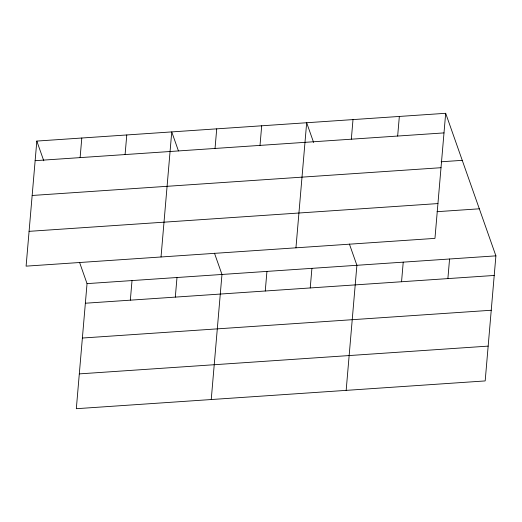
<?xml version="1.0" encoding="UTF-8"?>
<svg xmlns="http://www.w3.org/2000/svg" width="522" height="522" viewBox="0 0 522 522"><rect width="100%" height="100%" fill="white"/><g stroke="black" fill="none" stroke-linecap="round" stroke-linejoin="round"><path stroke-width="0.78" d="M36.821 141.07L26.1 266.148L434.957 238.378L445.677 113.3L36.821 141.07L43.77 160.796M80.114 157.618L81.797 138.017M79.559 262.377L87.043 283.622L76.323 408.7L485.179 380.929L495.9 255.852L445.677 113.3M125.091 154.558L126.774 134.963M130.337 300.163L132.02 280.568M161.024 256.987L171.745 131.909L178.426 150.878M175.314 297.109L176.991 277.515M215.038 148.45L216.721 128.856M211.24 399.532L221.967 274.455L214.483 253.216M260.015 145.397L261.692 125.795M265.261 291.002L266.938 271.401M295.948 247.82L306.668 122.742L313.618 142.473M310.238 287.948L311.915 268.347M351.326 139.191L353.002 119.597M346.164 390.371L356.891 265.293L349.407 244.048M397.66 136.046L399.343 116.452M401.548 281.743L403.225 262.148M447.883 278.598L449.566 258.997M35.144 160.672L444 132.901M441.116 161.781L462.251 160.345M32.162 195.476L441.012 167.706M29.082 231.344L437.938 203.573M437.058 211.684L479.327 208.807M87.043 283.622L495.9 255.852M85.367 303.223L494.217 275.453M82.378 338.028L491.235 310.257M79.305 373.889L488.161 346.119"/></g></svg>
